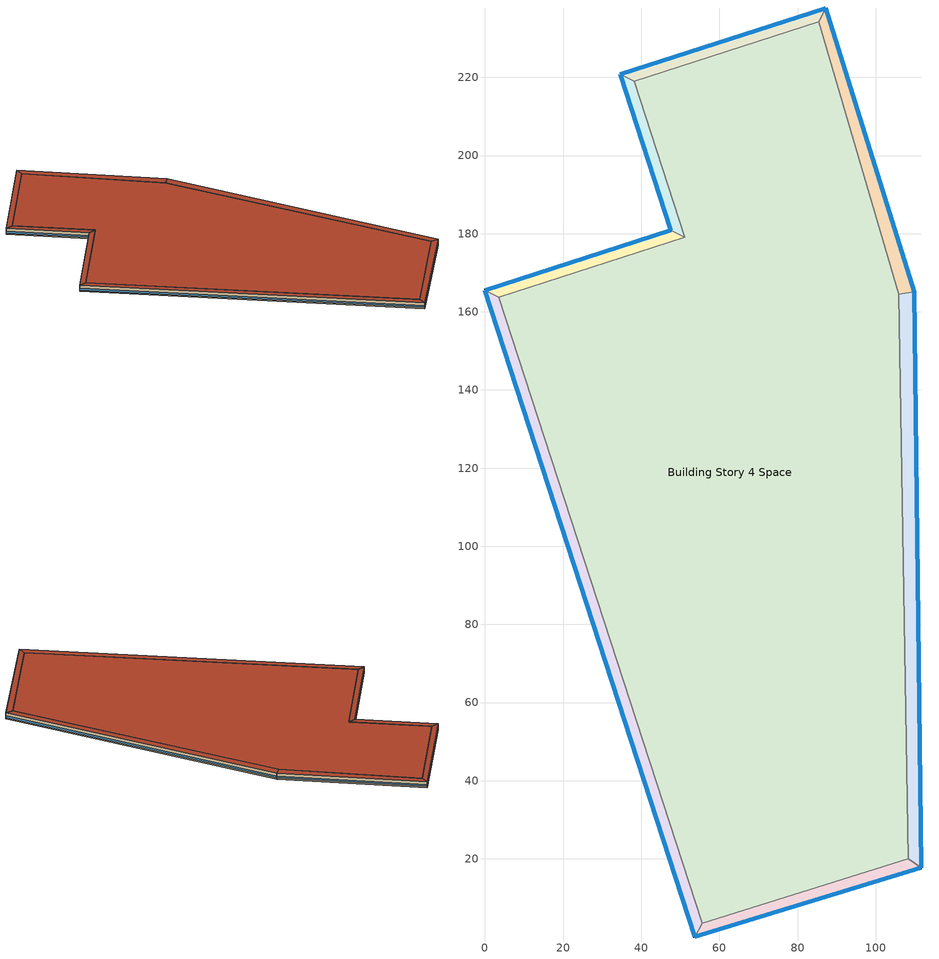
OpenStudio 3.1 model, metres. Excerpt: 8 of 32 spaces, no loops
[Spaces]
Building Story 4 Space
 floor adiabatic (Typical Interior Ceiling): 105.93,164.49 108.38,20.09 55.57,3.55 3.56,163.73 51.15,179.06 38.19,218.99 85.39,234.21 z10.8
 wall adiabatic (Typical Interior Wall): 108.38,20.09 105.93,164.49 85.39,234.21 38.19,218.99 51.15,179.06 3.56,163.73 55.57,3.55 108.38,20.09 z10.8:14.4
 roof outside: 85.39,234.21 38.19,218.99 51.15,179.06 3.56,163.73 55.57,3.55 108.38,20.09 105.93,164.49 z14.4
Building Story 4 Space 1
 floor adiabatic (Typical Interior Ceiling): 109.88,165.12 111.61,17.73 108.38,20.09 105.93,164.49 z10.8
 wall outside: 111.61,17.73 109.88,165.12 z10.8:14.4
 wall adiabatic (Typical Interior Wall): 109.88,165.12 105.93,164.49 108.38,20.09 111.61,17.73 z10.8:14.4
 window: 111.61,17.76 109.88,165.09 z11.56:12.64
 roof outside: 105.93,164.49 108.38,20.09 111.61,17.73 109.88,165.12 z14.4
Building Story 4 Space 2
 floor adiabatic (Typical Interior Ceiling): 111.61,17.73 53.73,0 55.57,3.55 108.38,20.09 z10.8
 wall outside: 53.73,0 111.61,17.73 z10.8:14.4
 wall adiabatic (Typical Interior Wall): 111.61,17.73 108.38,20.09 55.57,3.55 53.73,0 z10.8:14.4
 window: 53.75,0.01 111.58,17.72 z11.56:12.64
 roof outside: 108.38,20.09 55.57,3.55 53.73,0 111.61,17.73 z14.4
Building Story 4 Space 3
 floor adiabatic (Typical Interior Ceiling): 53.73,0 0,165.55 3.56,163.73 55.57,3.55 z10.8
 wall outside: 0,165.55 53.73,0 z10.8:14.4
 wall adiabatic (Typical Interior Wall): 53.73,0 55.57,3.55 3.56,163.73 0,165.55 z10.8:14.4
 window: 0.01,165.52 53.72,0.02 z11.56:12.64
 roof outside: 55.57,3.55 3.56,163.73 0,165.55 53.73,0 z14.4
Building Story 4 Space 4
 floor adiabatic (Typical Interior Ceiling): 0,165.55 47.59,180.88 51.15,179.06 3.56,163.73 z10.8
 wall outside: 47.59,180.88 0,165.55 z10.8:14.4
 wall adiabatic (Typical Interior Wall): 0,165.55 3.56,163.73 51.15,179.06 47.59,180.88 z10.8:14.4
 window: 47.56,180.87 0.02,165.55 z11.56:12.64
 roof outside: 3.56,163.73 51.15,179.06 47.59,180.88 0,165.55 z14.4
Building Story 4 Space 5
 floor adiabatic (Typical Interior Ceiling): 47.59,180.88 34.63,220.81 38.19,218.99 51.15,179.06 z10.8
 wall outside: 34.63,220.81 47.59,180.88 z10.8:14.4
 wall adiabatic (Typical Interior Wall): 47.59,180.88 51.15,179.06 38.19,218.99 34.63,220.81 z10.8:14.4
 window: 34.64,220.79 47.58,180.9 z11.56:12.64
 roof outside: 51.15,179.06 38.19,218.99 34.63,220.81 47.59,180.88 z14.4
Building Story 4 Space 6
 floor adiabatic (Typical Interior Ceiling): 34.63,220.81 87.23,237.76 85.39,234.21 38.19,218.99 z10.8
 wall outside: 87.23,237.76 34.63,220.81 z10.8:14.4
 wall adiabatic (Typical Interior Wall): 34.63,220.81 38.19,218.99 85.39,234.21 87.23,237.76 z10.8:14.4
 window: 87.2,237.75 34.65,220.82 z11.56:12.64
 roof outside: 38.19,218.99 85.39,234.21 87.23,237.76 34.63,220.81 z14.4
Building Story 4 Space 7
 floor adiabatic (Typical Interior Ceiling): 87.23,237.76 109.88,165.12 105.93,164.49 85.39,234.21 z10.8
 wall outside: 109.88,165.12 87.23,237.76 z10.8:14.4
 wall adiabatic (Typical Interior Wall): 87.23,237.76 85.39,234.21 105.93,164.49 109.88,165.12 z10.8:14.4
 window: 109.87,165.14 87.24,237.73 z11.56:12.64
 roof outside: 85.39,234.21 105.93,164.49 109.88,165.12 87.23,237.76 z14.4
shading: 87.23,237.76 34.63,220.81 47.59,180.88 0,165.55 53.73,0 111.61,17.73 109.88,165.12 z12; 87.23,237.76 34.63,220.81 47.59,180.88 0,165.55 53.73,0 111.61,17.73 109.88,165.12 z12; 87.23,237.76 34.63,220.81 47.59,180.88 0,165.55 53.73,0 111.61,17.73 109.88,165.12 z12; 87.23,237.76 34.63,220.81 47.59,180.88 0,165.55 53.73,0 111.61,17.73 109.88,165.12 z12; 87.23,237.76 34.63,220.81 47.59,180.88 0,165.55 53.73,0 111.61,17.73 109.88,165.12 z12; 87.23,237.76 34.63,220.81 47.59,180.88 0,165.55 53.73,0 111.61,17.73 109.88,165.12 z12; 87.23,237.76 34.63,220.81 47.59,180.88 0,165.55 53.73,0 111.61,17.73 109.88,165.12 z12; 87.23,237.76 34.63,220.81 47.59,180.88 0,165.55 53.73,0 111.61,17.73 109.88,165.12 z12; 87.23,237.76 34.63,220.81 47.59,180.88 0,165.55 53.73,0 111.61,17.73 109.88,165.12 z12; 87.23,237.76 34.63,220.81 47.59,180.88 0,165.55 53.73,0 111.61,17.73 109.88,165.12 z12; 87.23,237.76 34.63,220.81 47.59,180.88 0,165.55 53.73,0 111.61,17.73 109.88,165.12 z12
[Site]
Buffalo Niagara Intl Ap_NY_USA: Latitude {deg}=42.8132; Longitude {deg}=-78.8479; Time Zone {hr}=-5; Elevation {m}=215; Terrain=City
[Site:WaterMainsTemperature]
Calculation Method=Correlation; Annual Average Outdoor Air Temperature {C}=8.96667; Maximum Difference In Monthly Average Outdoor Air Temperatures {deltaC}=26.2
[SizingPeriod:DesignDay] Barometric Pressure {Pa}=98769; Sky Clearness=0; Rain Indicator=0; Snow Indicator=0; Day of Month=21; Daylight Saving Time Indicator=0; Humidity Indicating Type=Wetbulb; Dry-Bulb Temperature Range Modifier Type=DefaultMultipliers
Name | Maximum Dry-Bulb Temperature {C} | Daily Dry-Bulb Temperature Range {deltaC} | Humidity Indicating Conditions at Maximum Dry-Bulb | Wind Speed {m/s} | Wind Direction {deg} | Month | Day Type | Solar Model Indicator | ASHRAE Taub | ASHRAE Taud
Buffalo Niagara Intl Ap Ann Clg .4% Condns DB=>MWB 1 | 30.3 | 9.3 | 21.8 | 5.7 | 240 | 7 | SummerDesignDay | ASHRAETau | 0.462 | 2.001
Buffalo Niagara Intl Ap Ann Clg .4% Condns WB=>MDB 1 | 27.8 | 9.3 | 23.8 | 5.7 | 240 | 7 | SummerDesignDay | ASHRAETau | 0.462 | 2.001
Buffalo Niagara Intl Ap Ann Htg 99.6% Condns DB 1 | -16.3 | 0 | -16.3 | 5.1 | 270 | 1 | WinterDesignDay | ASHRAEClearSky
[ClimateZones]
Climate Zone Institution Name 1=ASHRAE; Climate Zone Document Name 1=ANSI/ASHRAE Standard 169; Climate Zone Document Year 1=2006; Climate Zone Value 1=6A
[Site:GroundTemperature:FCfactorMethod]
January Ground Temperature {C}=7.4; February Ground Temperature {C}=-0; March Ground Temperature {C}=-7.6; April Ground Temperature {C}=-12.6; May Ground Temperature {C}=-7.7; June Ground Temperature {C}=0.3; July Ground Temperature {C}=7; August Ground Temperature {C}=14.2; September Ground Temperature {C}=19.2; October Ground Temperature {C}=20.9; November Ground Temperature {C}=20; December Ground Temperature {C}=15.4
[Building]
Mixed_use 1: Nominal Floor to Floor Height {m}=3.6; Default Construction Set=Res 90.1-2013 - Office - ASHRAE 169-2013-6A; Standards Number of Stories=4; Standards Number of Above Ground Stories=4; Standards Building Type=Office
[DefaultConstructionSet]
Res 90.1-2013 - Office - ASHRAE 169-2013-6A: Default Exterior Surface Constructions=Default Surface Constructions 1; Default Interior Surface Constructions=Default Surface Constructions 2; Default Ground Contact Surface Constructions=Default Surface Constructions 3; Default Exterior SubSurface Constructions=Default Sub Surface Constructions 1; Default Interior SubSurface Constructions=Default Sub Surface Constructions 2; Interior Partition Construction=Typical Interior Partition
[DefaultSurfaceConstructions]
Name | Floor Construction | Wall Construction | Roof Ceiling Construction
Default Surface Constructions 1 | Typical Insulated Exterior Mass Floor R-19.61 | Typical Insulated Exterior Mass Wall R-12.5 | Typical IEAD Roof R-31.25
Default Surface Constructions 2 | Typical Interior Floor | Typical Interior Wall | Typical Interior Ceiling
Default Surface Constructions 3 | Typical Insulated Carpeted 8in Slab Floor | Typical Insulated Basement Mass Wall
[Construction]
Typical Insulated Exterior Mass Floor R-19.61: Typical Insulation R-17.04, 4 in. Normalweight Concrete Floor, Typical Carpet Pad
Typical Insulated Exterior Mass Wall R-12.5: 1IN Stucco, 8IN CONCRETE HW RefBldg, Typical Insulation R-10.11, 1/2IN Gypsum
Typical IEAD Roof R-31.25: Roof Membrane, Typical Insulation R-30.13, Metal Roof Surface
Typical Interior Floor: 100mm Normalweight concrete floor, CP02 CARPET PAD
Typical Interior Wall: G01 13mm gypsum board, G01 13mm gypsum board
Typical Interior Ceiling: CP02 CARPET PAD, 100mm Normalweight concrete floor
Typical Insulated Carpeted 8in Slab Floor: 8 in. Normalweight Concrete Floor, Typical Carpet Pad
Typical Insulated Basement Mass Wall: 8 in. Concrete Block Basement Wall
U 0.48 SHGC 0.40 Dbl Ref-D Clr 6mm/13mm: REF D CLEAR 6MM, AIR 13MM, CLEAR 6MM
Typical Insulated Metal Door R-2.0: F08 Metal surface, Typical Insulation R-1.15
U 0.44 SHGC 0.26 Dbl Ref-B-H Clr 6mm/13mm Air: REF B CLEAR HI 6MM, AIR 13MM, CLEAR 6MM
Typical Overhead Door R-2.0: Typical Insulation R-1.15 1
Window_U_0.50_SHGC_0.40_Skylight_Frame_Width_0.430_in: Glass_2052_LayerAvg, Gap_1_W_0_0038, Glass_2027F_LayerAvg
Typical Interior Window: Clear 3mm
Typical Interior Door; Typical Interior Partition: G05 25mm wood
InteriorFurnishings 1: Std Wood 6inch 1
InteriorFurnishings 2: Std Wood 6inch 2
[Material:NoMass] Roughness=Smooth; Thermal Absorptance=0.9; Solar Absorptance=0.7
Name | Thermal Resistance {m2-K/W} | Visible Absorptance
Typical Insulation R-17.04 | 3.00072 | 0.7
Typical Carpet Pad; CP02 CARPET PAD | 0.21648 | 0.8
Typical Insulation R-10.11 | 1.78074 | 0.7
Typical Insulation R-30.13 | 5.30668 | 0.7
Typical Insulation R-1.15 | 0.202509 | 0.7
Typical Insulation R-1.15 1 | 0.202527 | 0.7
[Material] Thermal Absorptance=0.9
Name | Roughness | Thickness {m} | Conductivity {W/m-K} | Density {kg/m3} | Specific Heat {J/kg-K} | Solar Absorptance | Visible Absorptance
4 in. Normalweight Concrete Floor | MediumRough | 0.1016 | 2.31 | 2322 | 832 | 0.7 | 0.7
1IN Stucco | Smooth | 0.0253 | 0.6918 | 1858 | 837 | 0.7 | 0.92
8IN CONCRETE HW RefBldg | Rough | 0.2032 | 1.311 | 2240 | 836.8 | 0.7 | 0.7
1/2IN Gypsum | Smooth | 0.0127 | 0.16 | 784.9 | 830 | 0.4 | 0.4
Roof Membrane | VeryRough | 0.0095 | 0.16 | 1121.29 | 1460 | 0.7 | 0.7
Metal Roof Surface; F08 Metal surface | Smooth | 0.0008 | 45.28 | 7824 | 500 | 0.7 | 0.7
100mm Normalweight concrete floor | MediumRough | 0.1016 | 2.31045 | 2322 | 832.557 | 0.7 | 0.7
G01 13mm gypsum board | Smooth | 0.0127 | 0.160031 | 800.001 | 1090.73 | 0.7 | 0.5
8 in. Normalweight Concrete Floor | MediumRough | 0.2032 | 2.31 | 2322 | 832 | 0.7 | 0.7
8 in. Concrete Block Basement Wall | MediumRough | 0.2032 | 1.326 | 1842 | 912 | 0.7 | 0.7
G05 25mm wood | MediumSmooth | 0.0254 | 0.15 | 608 | 1630 | 0.5 | 0.5
Std Wood 6inch 1; Std Wood 6inch 2 | MediumSmooth | 0.15 | 0.12 | 540 | 1210 | 0.7 | 0.7
[DefaultSubSurfaceConstructions]
Name | Fixed Window Construction | Operable Window Construction | Door Construction | Glass Door Construction | Overhead Door Construction | Skylight Construction | Tubular Daylight Dome Construction | Tubular Daylight Diffuser Construction
Default Sub Surface Constructions 1 | U 0.48 SHGC 0.40 Dbl Ref-D Clr 6mm/13mm | U 0.48 SHGC 0.40 Dbl Ref-D Clr 6mm/13mm | Typical Insulated Metal Door R-2.0 | U 0.44 SHGC 0.26 Dbl Ref-B-H Clr 6mm/13mm Air | Typical Overhead Door R-2.0 | Window_U_0.50_SHGC_0.40_Skylight_Frame_Width_0.430_in | Typical Interior Window | Typical Interior Window
Default Sub Surface Constructions 2 | Typical Interior Window | Typical Interior Window | Typical Interior Door
[WindowMaterial:Glazing] Optical Data Type=SpectralAverage; Infrared Transmittance at Normal Incidence=0; Dirt Correction Factor for Solar and Visible Transmittance=1; Solar Diffusing=No
Name | Thickness {m} | Solar Transmittance at Normal Incidence | Front Side Solar Reflectance at Normal Incidence | Back Side Solar Reflectance at Normal Incidence | Visible Transmittance at Normal Incidence | Front Side Visible Reflectance at Normal Incidence | Back Side Visible Reflectance at Normal Incidence | Front Side Infrared Hemispherical Emissivity | Back Side Infrared Hemispherical Emissivity | Conductivity {W/m-K}
REF D CLEAR 6MM | 0.006 | 0.429 | 0.308 | 0.379 | 0.334 | 0.453 | 0.505 | 0.84 | 0.82 | 0.9
CLEAR 6MM | 0.006 | 0.775 | 0.071 | 0.071 | 0.881 | 0.08 | 0.08 | 0.84 | 0.84 | 0.9
REF B CLEAR HI 6MM | 0.006 | 0.24 | 0.16 | 0.32 | 0.3 | 0.16 | 0.29 | 0.84 | 0.6 | 0.9
Glass_2052_LayerAvg | 0.00837 | 0.507767 | 0.054228 | 0.0544931 | 0.586833 | 0.05805 | 0.058397 | 0.84 | 0.84 | 1
Glass_2027F_LayerAvg | 0.004 | 0.369744 | 0.470069 | 0.340935 | 0.765222 | 0.0546 | 0.073741 | 0.03675 | 0.84 | 1
Clear 3mm | 0.003 | 0.837 | 0.075 | 0.075 | 0.898 | 0.081 | 0.081 | 0.84 | 0.84 | 0.9
[WindowMaterial:Gas] Gas Type=Air
Name | Thickness {m}
AIR 13MM | 0.0127
Gap_1_W_0_0038 | 0.0038
[People:Definition]
FullServiceRestaurant Dining People Definition: Number of People Calculation Method=People/Area; People per Space Floor Area {person/m2}=0.753474; Fraction Radiant=0.3; Enable ASHRAE 55 Comfort Warnings=Yes; Mean Radiant Temperature Calculation Type=ZoneAveraged; Thermal Comfort Model Type 1=Fanger
[Lights:Definition]
FullServiceRestaurant Dining Lights Definition: Design Level Calculation Method=Watts/Area; Watts per Space Floor Area {W/m2}=9.57988; Fraction Radiant=0.7; Fraction Visible=0.2; Return Air Fraction=0
[ElectricEquipment:Definition]
FullServiceRestaurant Dining Elec Equip Definition: Design Level Calculation Method=Watts/Area; Watts per Space Floor Area {W/m2}=64.9279; Fraction Latent=0.25; Fraction Radiant=0.3; Fraction Lost=0
[DesignSpecification:OutdoorAir]
Blended OA 3: Outdoor Air Method=Sum; Outdoor Air Flow per Person {m3/s-person}=0.00353961; Outdoor Air Flow per Floor Area {m3/s-m2}=0.0009144
[DefaultScheduleSet]
Story Top Blended Space Type Schedule Set
[SpaceInfiltration:DesignFlowRate] Space or SpaceType=Story Top Blended Space Type; Schedule=Always On Discrete; Design Flow Rate Calculation Method=Flow/ExteriorArea; Constant Term Coefficient=0; Temperature Term Coefficient=0; Velocity Term Coefficient=0.224; Velocity Squared Term Coefficient=0
Name | Flow per Exterior Surface Area {m3/s-m2}
FullServiceRestaurant Dining A  - Story Top Infiltration; FullServiceRestaurant Dining C  - Story Top Infiltration | 1.38719e-05
FullServiceRestaurant Dining A end_a - Story Top Infiltration; FullServiceRestaurant Dining A end_b - Story Top Infiltration; FullServiceRestaurant Dining C end_a - Story Top Infiltration; FullServiceRestaurant Dining C end_b - Story Top Infiltration | 8.30486e-07
FullServiceRestaurant Dining B end_a - Story Top Infiltration; FullServiceRestaurant Dining B end_b - Story Top Infiltration | 8.97113e-06
[ElectricEquipment]
FullServiceRestaurant Dining Elec Equip 2: Electric Equipment Definition=FullServiceRestaurant Dining Elec Equip Definition; Space or SpaceType=Story Top Blended Space Type; Schedule=RestaurantSitDown BLDG_EQUIP_SCH; Multiplier=1
[Exterior:Lights:Definition]
Name | Design Level {W}
Parking Areas and Drives Def (W/ft^2) | 0.1
Building Facades Def (W/ft^2) | 0.15
Main Entries Def (W/ft) | 30
Other Doors Def (W/ft) | 20
[Exterior:Lights] Control Option=AstronomicalClock
Name | Exterior Lights Definition | Schedule | Multiplier
Parking Areas and Drives | Parking Areas and Drives Def (W/ft^2) | Schedule Ruleset 2 | 1.76885e+06
Building Facades | Building Facades Def (W/ft^2) | Schedule Ruleset 1 | 17703.4
Main Entries | Main Entries Def (W/ft) | Schedule Ruleset 2 | 75.2184
Other Doors | Other Doors Def (W/ft) | Schedule Ruleset 2 | 225.6552
[EnergyManagementSystem:Sensor] Output Variable or Output Meter Index Key=Environment
Name | Output Variable or Output Meter
Mains_Water_Temp_Sen | Site Mains Water Temperature
OAT; OAT_1; OAT_2; OAT_3 | Site Outdoor Air Drybulb Temperature
[EnergyManagementSystem:Actuator] Actuated Component Control Type=Schedule Value
Name | Actuated Component | Actuated Component Type
Mains_Water_Temp_Act | Mains Water Temperature | Schedule:Constant
SYS8ZoneVAVHtgSch0; SYS8ZoneVAV1HtgSch0 | OfficeLarge HTGSETP_SCH_YES_OPTIMUM | Schedule:Year
SYS8ZoneVAVClgSch0; SYS8ZoneVAV1ClgSch0 | OfficeLarge CLGSETP_SCH_NO_SETBACK | Schedule:Year
SYS8ZoneVAV2HtgSch0 | RestaurantSitDown HTGSETP_KITCHEN_SCH_NO_OPTIMUM | Schedule:Year
SYS8ZoneVAV2ClgSch0 | RestaurantSitDown CLGSETP_KITCHEN_SCH_NO_OPTIMUM | Schedule:Year
SYS8ZoneVAV3HtgSch0 | RestaurantSitDown HTGSETP_SCH_NO_OPTIMUM | Schedule:Year
SYS8ZoneVAV3ClgSch0 | RestaurantSitDown CLGSETP_SCH_NO_OPTIMUM | Schedule:Year
[EnergyManagementSystem:Program]
Mains_Water_Prg: SET Mains_Water_Temp_Act = Mains_Water_Temp_Sen
SYS8ZoneVAVOptimumStartProg0: IF DaylightSavings==0 && DayOfWeek>1 && Hour==5 && OAT<23.9 && OAT>1.7; SET SYS8ZoneVAVClgSch0 = 29.4; SET SYS8ZoneVAVHtgSch0 = 15.6; ELSEIF DaylightSavings==0 && DayOfWeek==1 && Hour==7 && OAT<23.9 && OAT>1.7; SET SYS8ZoneVAVClgSch0 = 29.4; SET SYS8ZoneVAVHtgSch0 = 15.6; ELSEIF DaylightSavings==1 && DayOfWeek>1 && Hour==4 && OAT<23.9 && OAT>1.7; SET SYS8ZoneVAVClgSch0 = 29.4; SET SYS8ZoneVAVHtgSch0 = 15.6; ELSEIF DaylightSavings==1 && DayOfWeek==1 && Hour==6 && OAT<23.9 && OAT>1.7; SET SYS8ZoneVAVClgSch0 = 29.4; SET SYS8ZoneVAVHtgSch0 = 15.6; ELSE; SET SYS8ZoneVAVClgSch0 = NULL; SET SYS8ZoneVAVHtgSch0 = NULL; ENDIF
SYS8ZoneVAV1OptimumStartProg0: IF DaylightSavings==0 && DayOfWeek>1 && Hour==5 && OAT_1<23.9 && OAT_1>1.7; SET SYS8ZoneVAV1ClgSch0 = 29.4; SET SYS8ZoneVAV1HtgSch0 = 15.6; ELSEIF DaylightSavings==0 && DayOfWeek==1 && Hour==7 && OAT_1<23.9 && OAT_1>1.7; SET SYS8ZoneVAV1ClgSch0 = 29.4; SET SYS8ZoneVAV1HtgSch0 = 15.6; ELSEIF DaylightSavings==1 && DayOfWeek>1 && Hour==4 && OAT_1<23.9 && OAT_1>1.7; SET SYS8ZoneVAV1ClgSch0 = 29.4; SET SYS8ZoneVAV1HtgSch0 = 15.6; ELSEIF DaylightSavings==1 && DayOfWeek==1 && Hour==6 && OAT_1<23.9 && OAT_1>1.7; SET SYS8ZoneVAV1ClgSch0 = 29.4; SET SYS8ZoneVAV1HtgSch0 = 15.6; ELSE; SET SYS8ZoneVAV1ClgSch0 = NULL; SET SYS8ZoneVAV1HtgSch0 = NULL; ENDIF
SYS8ZoneVAV2OptimumStartProg0: IF DaylightSavings==0 && DayOfWeek>1 && Hour==5 && OAT_2<23.9 && OAT_2>1.7; SET SYS8ZoneVAV2ClgSch0 = 29.4; SET SYS8ZoneVAV2HtgSch0 = 15.6; ELSEIF DaylightSavings==0 && DayOfWeek==1 && Hour==7 && OAT_2<23.9 && OAT_2>1.7; SET SYS8ZoneVAV2ClgSch0 = 29.4; SET SYS8ZoneVAV2HtgSch0 = 15.6; ELSEIF DaylightSavings==1 && DayOfWeek>1 && Hour==4 && OAT_2<23.9 && OAT_2>1.7; SET SYS8ZoneVAV2ClgSch0 = 29.4; SET SYS8ZoneVAV2HtgSch0 = 15.6; ELSEIF DaylightSavings==1 && DayOfWeek==1 && Hour==6 && OAT_2<23.9 && OAT_2>1.7; SET SYS8ZoneVAV2ClgSch0 = 29.4; SET SYS8ZoneVAV2HtgSch0 = 15.6; ELSE; SET SYS8ZoneVAV2ClgSch0 = NULL; SET SYS8ZoneVAV2HtgSch0 = NULL; ENDIF
SYS8ZoneVAV3OptimumStartProg0: IF DaylightSavings==0 && DayOfWeek>1 && Hour==5 && OAT_3<23.9 && OAT_3>1.7; SET SYS8ZoneVAV3ClgSch0 = 29.4; SET SYS8ZoneVAV3HtgSch0 = 15.6; ELSEIF DaylightSavings==0 && DayOfWeek==1 && Hour==7 && OAT_3<23.9 && OAT_3>1.7; SET SYS8ZoneVAV3ClgSch0 = 29.4; SET SYS8ZoneVAV3HtgSch0 = 15.6; ELSEIF DaylightSavings==1 && DayOfWeek>1 && Hour==4 && OAT_3<23.9 && OAT_3>1.7; SET SYS8ZoneVAV3ClgSch0 = 29.4; SET SYS8ZoneVAV3HtgSch0 = 15.6; ELSEIF DaylightSavings==1 && DayOfWeek==1 && Hour==6 && OAT_3<23.9 && OAT_3>1.7; SET SYS8ZoneVAV3ClgSch0 = 29.4; SET SYS8ZoneVAV3HtgSch0 = 15.6; ELSE; SET SYS8ZoneVAV3ClgSch0 = NULL; SET SYS8ZoneVAV3HtgSch0 = NULL; ENDIF
[EnergyManagementSystem:ProgramCallingManager]
Mains_Water_Prg_Mgr: BeginTimestepBeforePredictor; Mains_Water_Prg
SYS8ZoneVAVOptimumStartCallingManager0: BeginTimestepBeforePredictor; SYS8ZoneVAVOptimumStartProg0
SYS8ZoneVAV1OptimumStartCallingManager0: BeginTimestepBeforePredictor; SYS8ZoneVAV1OptimumStartProg0
SYS8ZoneVAV2OptimumStartCallingManager0: BeginTimestepBeforePredictor; SYS8ZoneVAV2OptimumStartProg0
SYS8ZoneVAV3OptimumStartCallingManager0: BeginTimestepBeforePredictor; SYS8ZoneVAV3OptimumStartProg0
[ThermostatSetpoint:DualSetpoint] Heating Setpoint Temperature Schedule=RestaurantSitDown HTGSETP_SCH_NO_OPTIMUM; Cooling Setpoint Temperature Schedule=RestaurantSitDown CLGSETP_SCH_NO_OPTIMUM
Story Top Blended Space Type Thermostat; Story Top Blended Space Type Thermostat 1; Story Top Blended Space Type Thermostat 2; Story Top Blended Space Type Thermostat 3; Story Top Blended Space Type Thermostat 4; Story Top Blended Space Type Thermostat 5; Story Top Blended Space Type Thermostat 6; Story Top Blended Space Type Thermostat 7
[InternalMass:Definition] Design Level Calculation Method=SurfaceArea/Area; Surface Area per Space Floor Area=2
Name | Construction
Internal Mass Definition 2 | InteriorFurnishings 1
Internal Mass Definition 3 | InteriorFurnishings 2
[InternalMass]
Name | Internal Mass Definition | Space or SpaceType | Multiplier
FullServiceRestaurant Dining B end_b - Story Top Mass; FullServiceRestaurant Dining B end_a - Story Top Mass | Internal Mass Definition 2 | Story Top Blended Space Type | 0.0258501
FullServiceRestaurant Dining A end_b - Story Top Mass; FullServiceRestaurant Dining C end_b - Story Top Mass; FullServiceRestaurant Dining A end_a - Story Top Mass; FullServiceRestaurant Dining C end_a - Story Top Mass | Internal Mass Definition 2 | Story Top Blended Space Type | 0.00119652
FullServiceRestaurant Dining B  - Story Top Mass | Internal Mass Definition 2 | Story Top Blended Space Type | 0.86357
FullServiceRestaurant Dining A  - Story Top Mass; FullServiceRestaurant Dining C  - Story Top Mass | Internal Mass Definition 2 | Story Top Blended Space Type | 0.0399717
Building Story 4 Space 2 Mass | Internal Mass Definition 3 | Building Story 4 Space 2 | 1
Building Story 4 Space 3 Mass | Internal Mass Definition 3 | Building Story 4 Space 3 | 1
Building Story 4 Space Mass | Internal Mass Definition 3 | Building Story 4 Space | 1
Building Story 4 Space 1 Mass | Internal Mass Definition 3 | Building Story 4 Space 1 | 1
Building Story 4 Space 7 Mass | Internal Mass Definition 3 | Building Story 4 Space 7 | 1
Building Story 4 Space 4 Mass | Internal Mass Definition 3 | Building Story 4 Space 4 | 1
Building Story 4 Space 5 Mass | Internal Mass Definition 3 | Building Story 4 Space 5 | 1
Building Story 4 Space 6 Mass | Internal Mass Definition 3 | Building Story 4 Space 6 | 1
[People]
FullServiceRestaurant Dining People 2: People Definition=FullServiceRestaurant Dining People Definition; Space or SpaceType=Story Top Blended Space Type; Number of People Schedule=RestaurantSitDown BLDG_OCC_SCH; Activity Level Schedule=RestaurantSitDown ACTIVITY_SCH; Work Efficiency Schedule=Work Efficiency Schedule; Clothing Insulation Schedule=Clothing Schedule; Air Velocity Schedule=Air Velocity Schedule; Multiplier=1
[Lights]
FullServiceRestaurant Dining Lights 2: Lights Definition=FullServiceRestaurant Dining Lights Definition; Space or SpaceType=Story Top Blended Space Type; Schedule=RestaurantSitDown BLDG_LIGHT_DINING_SCH_2013; Fraction Replaceable=1; Multiplier=1
[SpaceType]
Story Top Blended Space Type: Default Schedule Set=Story Top Blended Space Type Schedule Set; Design Specification Outdoor Air Object=Blended OA 3; Standards Building Type=FullServiceRestaurant; Standards Space Type=Dining
[Space] Space Type=Story Top Blended Space Type; Building Story=Building Story 4
Name | Thermal Zone
Building Story 4 Space | Building Story 4 ThermalZone
Building Story 4 Space 1 | Building Story 4 ThermalZone 1
Building Story 4 Space 2 | Building Story 4 ThermalZone 2
Building Story 4 Space 3 | Building Story 4 ThermalZone 3
Building Story 4 Space 4 | Building Story 4 ThermalZone 4
Building Story 4 Space 5 | Building Story 4 ThermalZone 5
Building Story 4 Space 6 | Building Story 4 ThermalZone 6
Building Story 4 Space 7 | Building Story 4 ThermalZone 7
[BuildingStory]
Building Story 4: Nominal Z Coordinate {m}=14.4; Nominal Floor to Floor Height {m}=3.6
[ThermalZone] Use Ideal Air Loads=No
Name | Thermostat | Primary Daylighting Control | Fraction of Zone Controlled by Primary Daylighting Control | Secondary Daylighting Control | Fraction of Zone Controlled by Secondary Daylighting Control
Building Story 4 ThermalZone | Story Top Blended Space Type Thermostat
Building Story 4 ThermalZone 1 | Story Top Blended Space Type Thermostat 1 | Building Story 4 Space 1 Daylt Sensor 1 | 0.517 | Building Story 4 Space 1 Daylt Sensor 2 | 0.469
Building Story 4 ThermalZone 2 | Story Top Blended Space Type Thermostat 2 | Building Story 4 Space 2 Daylt Sensor 1 | 0.62 | Building Story 4 Space 2 Daylt Sensor 2 | 0.379
Building Story 4 ThermalZone 3 | Story Top Blended Space Type Thermostat 3 | Building Story 4 Space 3 Daylt Sensor 1 | 0.653 | Building Story 4 Space 3 Daylt Sensor 2 | 0.346
Building Story 4 ThermalZone 4 | Story Top Blended Space Type Thermostat 4 | Building Story 4 Space 4 Daylt Sensor 1 | 0.649 | Building Story 4 Space 4 Daylt Sensor 2 | 0.338
Building Story 4 ThermalZone 5 | Story Top Blended Space Type Thermostat 5 | Building Story 4 Space 5 Daylt Sensor 1 | 0.649 | Building Story 4 Space 5 Daylt Sensor 2 | 0.336
Building Story 4 ThermalZone 6 | Story Top Blended Space Type Thermostat 6 | Building Story 4 Space 6 Daylt Sensor 1 | 0.666 | Building Story 4 Space 6 Daylt Sensor 2 | 0.333
Building Story 4 ThermalZone 7 | Story Top Blended Space Type Thermostat 7 | Building Story 4 Space 7 Daylt Sensor 1 | 0.55 | Building Story 4 Space 7 Daylt Sensor 2 | 0.44
[Daylighting:Control] Position Z-Coordinate {m}=11.562; Illuminance Setpoint {lux}=300; Lighting Control Type=Stepped; Minimum Input Power Fraction for Continuous Dimming Control=0.3; Minimum Light Output Fraction for Continuous Dimming Control=0.2; Number of Stepped Control Steps=3; Probability Lighting will be Reset When Needed in Manual Stepped Control=1; Maximum Allowable Discomfort Glare Index=22
Name | Space | Position X-Coordinate {m} | Position Y-Coordinate {m}
Building Story 4 Space 1 Daylt Sensor 1 | Building Story 4 Space 1 | 109.528 | 91.4088
Building Story 4 Space 1 Daylt Sensor 2 | Building Story 4 Space 1 | 108.294 | 91.3944
Building Story 4 Space 2 Daylt Sensor 1 | Building Story 4 Space 2 | 82.3105 | 10.0284
Building Story 4 Space 2 Daylt Sensor 2 | Building Story 4 Space 2 | 81.9488 | 11.209
Building Story 4 Space 3 Daylt Sensor 1 | Building Story 4 Space 3 | 28.0201 | 83.1487
Building Story 4 Space 3 Daylt Sensor 2 | Building Story 4 Space 3 | 29.1942 | 83.5297
Building Story 4 Space 4 Daylt Sensor 1 | Building Story 4 Space 4 | 24.1676 | 172.055
Building Story 4 Space 4 Daylt Sensor 2 | Building Story 4 Space 4 | 24.5463 | 170.88
Building Story 4 Space 5 Daylt Sensor 1 | Building Story 4 Space 5 | 42.2667 | 201.22
Building Story 4 Space 5 Daylt Sensor 2 | Building Story 4 Space 5 | 43.4414 | 201.602
Building Story 4 Space 6 Daylt Sensor 1 | Building Story 4 Space 6 | 61.3019 | 228.126
Building Story 4 Space 6 Daylt Sensor 2 | Building Story 4 Space 6 | 61.6806 | 226.951
Building Story 4 Space 7 Daylt Sensor 1 | Building Story 4 Space 7 | 97.394 | 201.074
Building Story 4 Space 7 Daylt Sensor 2 | Building Story 4 Space 7 | 96.2153 | 200.707
[AvailabilityManager:NightCycle] Applicability Schedule=Always On Discrete; Control Type=CycleOnAny; Thermostat Tolerance {deltaC}=1; Cycling Run Time {s}=1800
Availability Manager Night Cycle 1; Availability Manager Night Cycle 2; Availability Manager Night Cycle 3; Availability Manager Night Cycle 4
[HeatExchanger:AirToAir:SensibleAndLatent] Availability Schedule=Always On Discrete; Nominal Supply Air Flow Rate {m3/s}=autosize; Sensible Effectiveness at 100% Heating Air Flow=0.5; Latent Effectiveness at 100% Heating Air Flow=0.5; Sensible Effectiveness at 75% Heating Air Flow=0.5; Latent Effectiveness at 75% Heating Air Flow=0.5; Sensible Effectiveness at 100% Cooling Air Flow=0.5; Latent Effectiveness at 100% Cooling Air Flow=0.5; Sensible Effectiveness at 75% Cooling Air Flow=0.5; Latent Effectiveness at 75% Cooling Air Flow=0.5; Supply Air Outlet Temperature Control=No; Heat Exchanger Type=Rotary; Frost Control Type=ExhaustOnly; Threshold Temperature {C}=-23.3; Initial Defrost Time Fraction=0.167; Rate of Defrost Time Fraction Increase {1/K}=1.44; Economizer Lockout=Yes
Name | Nominal Electric Power {W}
8 Zone VAV ERV | 5175.11
8 Zone VAV 1 ERV | 5459.66
8 Zone VAV 2 ERV | 27990.6
8 Zone VAV 3 ERV | 44918.3
[SetpointManager:OutdoorAirPretreat] Minimum Setpoint Temperature {C}=-99; Maximum Setpoint Temperature {C}=99; Minimum Setpoint Humidity Ratio {kgWater/kgDryAir}=1e-05; Maximum Setpoint Humidity Ratio {kgWater/kgDryAir}=1
Setpoint Manager Outdoor Air Pretreat 1; Setpoint Manager Outdoor Air Pretreat 2; Setpoint Manager Outdoor Air Pretreat 3; Setpoint Manager Outdoor Air Pretreat 4
[Schedule:Ruleset]
Name | Default Day Schedule | Summer Design Day Schedule | Winter Design Day Schedule
Clothing Schedule | Clothing Schedule Default Winter Clothes
Air Velocity Schedule | Air Velocity Schedule Default
Work Efficiency Schedule | Work Efficiency Schedule Default
RestaurantSitDown BLDG_OCC_SCH | RestaurantSitDown BLDG_OCC_SCH Default | RestaurantSitDown BLDG_OCC_SCH Summer Design Day | RestaurantSitDown BLDG_OCC_SCH Winter Design Day
RestaurantSitDown ACTIVITY_SCH | RestaurantSitDown ACTIVITY_SCH Default | RestaurantSitDown ACTIVITY_SCH Summer Design Day | RestaurantSitDown ACTIVITY_SCH Winter Design Day
RestaurantSitDown BLDG_LIGHT_DINING_SCH_2013 | RestaurantSitDown BLDG_LIGHT_DINING_SCH_2013 Default | RestaurantSitDown BLDG_LIGHT_DINING_SCH_2013 Summer Design Day | RestaurantSitDown BLDG_LIGHT_DINING_SCH_2013 Winter Design Day
RestaurantSitDown BLDG_EQUIP_SCH | RestaurantSitDown BLDG_EQUIP_SCH Default | RestaurantSitDown BLDG_EQUIP_SCH Summer Design Day | RestaurantSitDown BLDG_EQUIP_SCH Winter Design Day
Schedule Ruleset 1 | Schedule Day 52
Schedule Ruleset 2 | Schedule Day 53
RestaurantSitDown HTGSETP_SCH_NO_OPTIMUM | RestaurantSitDown HTGSETP_SCH_NO_OPTIMUM Default | RestaurantSitDown HTGSETP_SCH_NO_OPTIMUM Summer Design Day | RestaurantSitDown HTGSETP_SCH_NO_OPTIMUM Winter Design Day
RestaurantSitDown CLGSETP_SCH_NO_OPTIMUM | RestaurantSitDown CLGSETP_SCH_NO_OPTIMUM Default | RestaurantSitDown CLGSETP_SCH_NO_OPTIMUM Summer Design Day | RestaurantSitDown CLGSETP_SCH_NO_OPTIMUM Winter Design Day
RestaurantSitDown HTGSETP_KITCHEN_SCH_NO_OPTIMUM | RestaurantSitDown HTGSETP_KITCHEN_SCH_NO_OPTIMUM Default | RestaurantSitDown HTGSETP_KITCHEN_SCH_NO_OPTIMUM Summer Design Day | RestaurantSitDown HTGSETP_KITCHEN_SCH_NO_OPTIMUM Winter Design Day
RestaurantSitDown CLGSETP_KITCHEN_SCH_NO_OPTIMUM | RestaurantSitDown CLGSETP_KITCHEN_SCH_NO_OPTIMUM Default | RestaurantSitDown CLGSETP_KITCHEN_SCH_NO_OPTIMUM Summer Design Day | RestaurantSitDown CLGSETP_KITCHEN_SCH_NO_OPTIMUM Winter Design Day
OfficeLarge HTGSETP_SCH_YES_OPTIMUM | OfficeLarge HTGSETP_SCH_YES_OPTIMUM Default | OfficeLarge HTGSETP_SCH_YES_OPTIMUM Summer Design Day | OfficeLarge HTGSETP_SCH_YES_OPTIMUM Winter Design Day
OfficeLarge CLGSETP_SCH_NO_SETBACK | OfficeLarge CLGSETP_SCH_NO_SETBACK Default | OfficeLarge CLGSETP_SCH_NO_SETBACK Summer Design Day | OfficeLarge CLGSETP_SCH_NO_SETBACK Winter Design Day
[Schedule:Day]
Clothing Schedule Default Winter Clothes; RestaurantSitDown BLDG_OCC_SCH Summer Design Day; RestaurantSitDown BLDG_LIGHT_DINING_SCH_2013 Summer Design Day: 24, 0, 1
Clothing Schedule Summer Clothes: 24, 0, 0.5
Air Velocity Schedule Default: 24, 0, 0.2
Work Efficiency Schedule Default; RestaurantSitDown BLDG_OCC_SCH Winter Design Day; RestaurantSitDown BLDG_LIGHT_DINING_SCH_2013 Winter Design Day; RestaurantSitDown BLDG_EQUIP_SCH Winter Design Day: 24, 0, 0
RestaurantSitDown BLDG_OCC_SCH Default: 1, 0, 0.05, 6, 0, 0, 7, 0, 0.05, 9, 0, 0.5, 11, 0, 0.2, 12, 0, 0.3, 14, 0, 0.5, 15, 0, 0.3, 16, 0, 0.2, 17, 0, 0.25, 18, 0, 0.35, 19, 0, 0.55, 20, 0, 0.65, 21, 0, 0.7, 22, 0, 0.35, 24, 0, 0.2
RestaurantSitDown BLDG_OCC_SCH Sat Day: 1, 0, 0.05, 6, 0, 0, 7, 0, 0.05, 9, 0, 0.5, 10, 0, 0.4, 11, 0, 0.2, 12, 0, 0.45, 14, 0, 0.5, 15, 0, 0.35, 18, 0, 0.3, 19, 0, 0.7, 20, 0, 0.9, 21, 0, 0.7, 22, 0, 0.65, 23, 0, 0.55, 24, 0, 0.35
RestaurantSitDown BLDG_OCC_SCH Wkdy Day: 1, 0, 0.05, 5, 0, 0, 6, 0, 0.05, 7, 0, 0.1, 10, 0, 0.4, 11, 0, 0.2, 12, 0, 0.5, 13, 0, 0.8, 14, 0, 0.7, 15, 0, 0.4, 16, 0, 0.2, 17, 0, 0.25, 18, 0, 0.5, 21, 0, 0.8, 22, 0, 0.5, 23, 0, 0.35, 24, 0, 0.2
RestaurantSitDown ACTIVITY_SCH Default; RestaurantSitDown ACTIVITY_SCH Winter Design Day; RestaurantSitDown ACTIVITY_SCH Summer Design Day: 24, 0, 120
RestaurantSitDown BLDG_LIGHT_DINING_SCH_2013 Default: 1, 0, 0.1877, 6, 0, 0.15, 8, 0, 0.2816, 10, 0, 0.4693, 16, 0, 0.657, 22, 0, 0.5631, 23, 0, 0.4693, 24, 0, 0.2816
RestaurantSitDown BLDG_LIGHT_DINING_SCH_2013 Sat Day: 1, 0, 0.1877, 6, 0, 0.15, 8, 0, 0.2816, 10, 0, 0.5631, 17, 0, 0.7509, 22, 0, 0.8447, 23, 0, 0.4693, 24, 0, 0.2816
RestaurantSitDown BLDG_LIGHT_DINING_SCH_2013 Wkdy Day: 1, 0, 0.1408, 5, 0, 0.15, 6, 0, 0.1877, 8, 0, 0.3754, 10, 0, 0.5631, 22, 0, 0.8447, 23, 0, 0.4693, 24, 0, 0.2816
RestaurantSitDown BLDG_EQUIP_SCH Default; RestaurantSitDown BLDG_EQUIP_SCH Default|Sat|Wkdy Day: 1, 0, 0.03, 2, 0, 0.02, 3, 0, 0.03, 4, 0, 0.02, 5, 0, 0.05, 6, 0, 0.12, 7, 0, 0.13, 8, 0, 0.15, 9, 0, 0.18, 10, 0, 0.21, 11, 0, 0.26, 12, 0, 0.29, 13, 0, 0.27, 14, 0, 0.25, 16, 0, 0.23, 18, 0, 0.26, 19, 0, 0.24, 20, 0, 0.22, 21, 0, 0.2, 22, 0, 0.18, 23, 0, 0.09, 24, 0, 0.03
RestaurantSitDown BLDG_EQUIP_SCH Summer Design Day: 24, 0, 0.29
Schedule Day 52: 6, 0, 0, 24, 0, 1
Schedule Day 53: 6, 0, 0.7, 24, 0, 1
RestaurantSitDown HTGSETP_SCH_NO_OPTIMUM Default; RestaurantSitDown HTGSETP_SCH_NO_OPTIMUM Default|Sat|Wkdy Day: 4, 0, 15.6, 24, 0, 21
RestaurantSitDown HTGSETP_SCH_NO_OPTIMUM Summer Design Day; RestaurantSitDown HTGSETP_KITCHEN_SCH_NO_OPTIMUM Summer Design Day; OfficeLarge HTGSETP_SCH_YES_OPTIMUM Default; OfficeLarge HTGSETP_SCH_YES_OPTIMUM Summer Design Day: 24, 0, 15.6
RestaurantSitDown HTGSETP_SCH_NO_OPTIMUM Winter Design Day: 24, 0, 21
RestaurantSitDown CLGSETP_SCH_NO_OPTIMUM Default; RestaurantSitDown CLGSETP_SCH_NO_OPTIMUM Default|Sat|Wkdy Day: 4, 0, 30, 24, 0, 24
RestaurantSitDown CLGSETP_SCH_NO_OPTIMUM Summer Design Day: 5, 0, 30, 6, 0, 26, 24, 0, 24
RestaurantSitDown CLGSETP_SCH_NO_OPTIMUM Winter Design Day; RestaurantSitDown CLGSETP_KITCHEN_SCH_NO_OPTIMUM Winter Design Day: 24, 0, 30
RestaurantSitDown HTGSETP_KITCHEN_SCH_NO_OPTIMUM Default; RestaurantSitDown HTGSETP_KITCHEN_SCH_NO_OPTIMUM Default|Sat|Wkdy Day: 1, 0, 19, 4, 0, 15.6, 24, 0, 19
RestaurantSitDown HTGSETP_KITCHEN_SCH_NO_OPTIMUM Winter Design Day: 24, 0, 19
RestaurantSitDown CLGSETP_KITCHEN_SCH_NO_OPTIMUM Default; RestaurantSitDown CLGSETP_KITCHEN_SCH_NO_OPTIMUM Default|Sat|Wkdy Day: 1, 0, 26, 4, 0, 30, 24, 0, 26
RestaurantSitDown CLGSETP_KITCHEN_SCH_NO_OPTIMUM Summer Design Day: 1, 0, 26, 5, 0, 30, 6, 0, 28, 24, 0, 26
OfficeLarge HTGSETP_SCH_YES_OPTIMUM Sat Day: 4, 0, 15.6, 5, 0, 17.8, 6, 0, 20, 17, 0, 21, 24, 0, 15.6
OfficeLarge HTGSETP_SCH_YES_OPTIMUM Wkdy Day: 4, 0, 15.6, 5, 0, 17.8, 6, 0, 20, 22, 0, 21, 24, 0, 15.6
OfficeLarge HTGSETP_SCH_YES_OPTIMUM Winter Design Day: 5, 0, 15.6, 6, 0, 17.6, 7, 0, 19.6, 22, 0, 21, 24, 0, 15.6
OfficeLarge CLGSETP_SCH_NO_SETBACK Default; OfficeLarge CLGSETP_SCH_NO_SETBACK Winter Design Day; OfficeLarge CLGSETP_SCH_NO_SETBACK Default|WntrDsn|Sat|Wkdy Day: 24, 0, 24
OfficeLarge CLGSETP_SCH_NO_SETBACK Summer Design Day: 5, 0, 26.7, 6, 0, 25.7, 7, 0, 25, 22, 0, 24, 24, 0, 26.7
[Schedule:Rule] Date Specification Type=DateRange; Start Day=1
Name | Schedule Ruleset | Rule Order | Day Schedule | Start Month | End Month | End Day | Apply Saturday | Apply Monday | Apply Tuesday | Apply Wednesday | Apply Thursday | Apply Friday
Schedule Rule 1 | Clothing Schedule | 0 | Clothing Schedule Summer Clothes | 5 | 9 | 30
Schedule Rule 2 | RestaurantSitDown BLDG_OCC_SCH | 1 | RestaurantSitDown BLDG_OCC_SCH Sat Day | 1 | 12 | 31 | Yes
Schedule Rule 3 | RestaurantSitDown BLDG_OCC_SCH | 0 | RestaurantSitDown BLDG_OCC_SCH Wkdy Day | 1 | 12 | 31 |  | Yes | Yes | Yes | Yes | Yes
Schedule Rule 4 | RestaurantSitDown BLDG_LIGHT_DINING_SCH_2013 | 1 | RestaurantSitDown BLDG_LIGHT_DINING_SCH_2013 Sat Day | 1 | 12 | 31 | Yes
Schedule Rule 5 | RestaurantSitDown BLDG_LIGHT_DINING_SCH_2013 | 0 | RestaurantSitDown BLDG_LIGHT_DINING_SCH_2013 Wkdy Day | 1 | 12 | 31 |  | Yes | Yes | Yes | Yes | Yes
Schedule Rule 6 | RestaurantSitDown BLDG_EQUIP_SCH | 0 | RestaurantSitDown BLDG_EQUIP_SCH Default|Sat|Wkdy Day | 1 | 12 | 31 | Yes | Yes | Yes | Yes | Yes | Yes
Schedule Rule 37 | RestaurantSitDown HTGSETP_SCH_NO_OPTIMUM | 0 | RestaurantSitDown HTGSETP_SCH_NO_OPTIMUM Default|Sat|Wkdy Day | 1 | 12 | 31 | Yes | Yes | Yes | Yes | Yes | Yes
Schedule Rule 38 | RestaurantSitDown CLGSETP_SCH_NO_OPTIMUM | 0 | RestaurantSitDown CLGSETP_SCH_NO_OPTIMUM Default|Sat|Wkdy Day | 1 | 12 | 31 | Yes | Yes | Yes | Yes | Yes | Yes
Schedule Rule 39 | RestaurantSitDown HTGSETP_KITCHEN_SCH_NO_OPTIMUM | 0 | RestaurantSitDown HTGSETP_KITCHEN_SCH_NO_OPTIMUM Default|Sat|Wkdy Day | 1 | 12 | 31 | Yes | Yes | Yes | Yes | Yes | Yes
Schedule Rule 40 | RestaurantSitDown CLGSETP_KITCHEN_SCH_NO_OPTIMUM | 0 | RestaurantSitDown CLGSETP_KITCHEN_SCH_NO_OPTIMUM Default|Sat|Wkdy Day | 1 | 12 | 31 | Yes | Yes | Yes | Yes | Yes | Yes
Schedule Rule 41 | OfficeLarge HTGSETP_SCH_YES_OPTIMUM | 1 | OfficeLarge HTGSETP_SCH_YES_OPTIMUM Sat Day | 1 | 12 | 31 | Yes
Schedule Rule 42 | OfficeLarge HTGSETP_SCH_YES_OPTIMUM | 0 | OfficeLarge HTGSETP_SCH_YES_OPTIMUM Wkdy Day | 1 | 12 | 31 |  | Yes | Yes | Yes | Yes | Yes
Schedule Rule 43 | OfficeLarge CLGSETP_SCH_NO_SETBACK | 0 | OfficeLarge CLGSETP_SCH_NO_SETBACK Default|WntrDsn|Sat|Wkdy Day | 1 | 12 | 31 | Yes | Yes | Yes | Yes | Yes | Yes
[Schedule:Constant]
Name | Value
Always On Discrete | 1
Mains Water Temperature | 10
